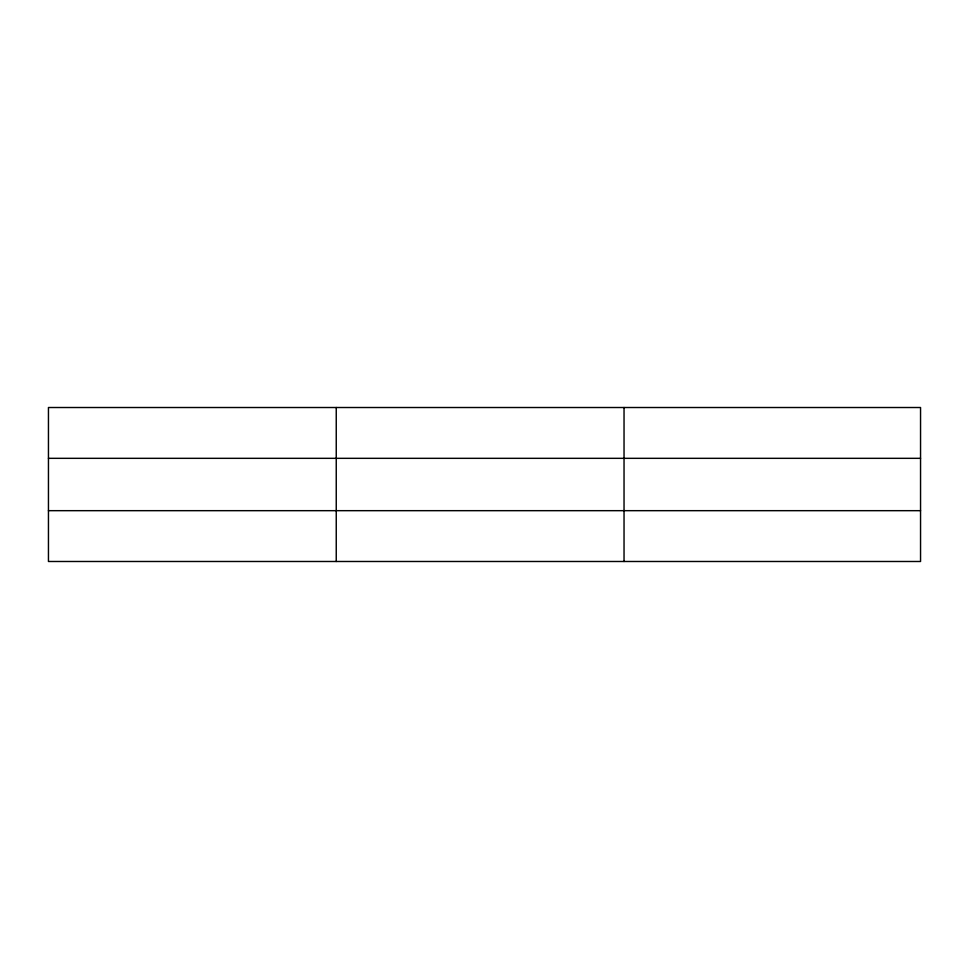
<?xml version="1.0" encoding="UTF-8"?>
<svg xmlns="http://www.w3.org/2000/svg" width="969" height="969" viewBox="0 0 969 969"><rect width="100%" height="100%" fill="white"/><g stroke="black" fill="none" stroke-linecap="round" stroke-linejoin="round"><path stroke-width="1.45" d="M336.243 407.513L336.243 561.487M624.036 407.513L624.036 561.487M920.55 510.675L920.55 561.487L48.45 561.487L48.45 407.513L920.55 407.513L920.55 510.675L48.45 510.675M48.45 458.325L920.55 458.325"/></g></svg>
